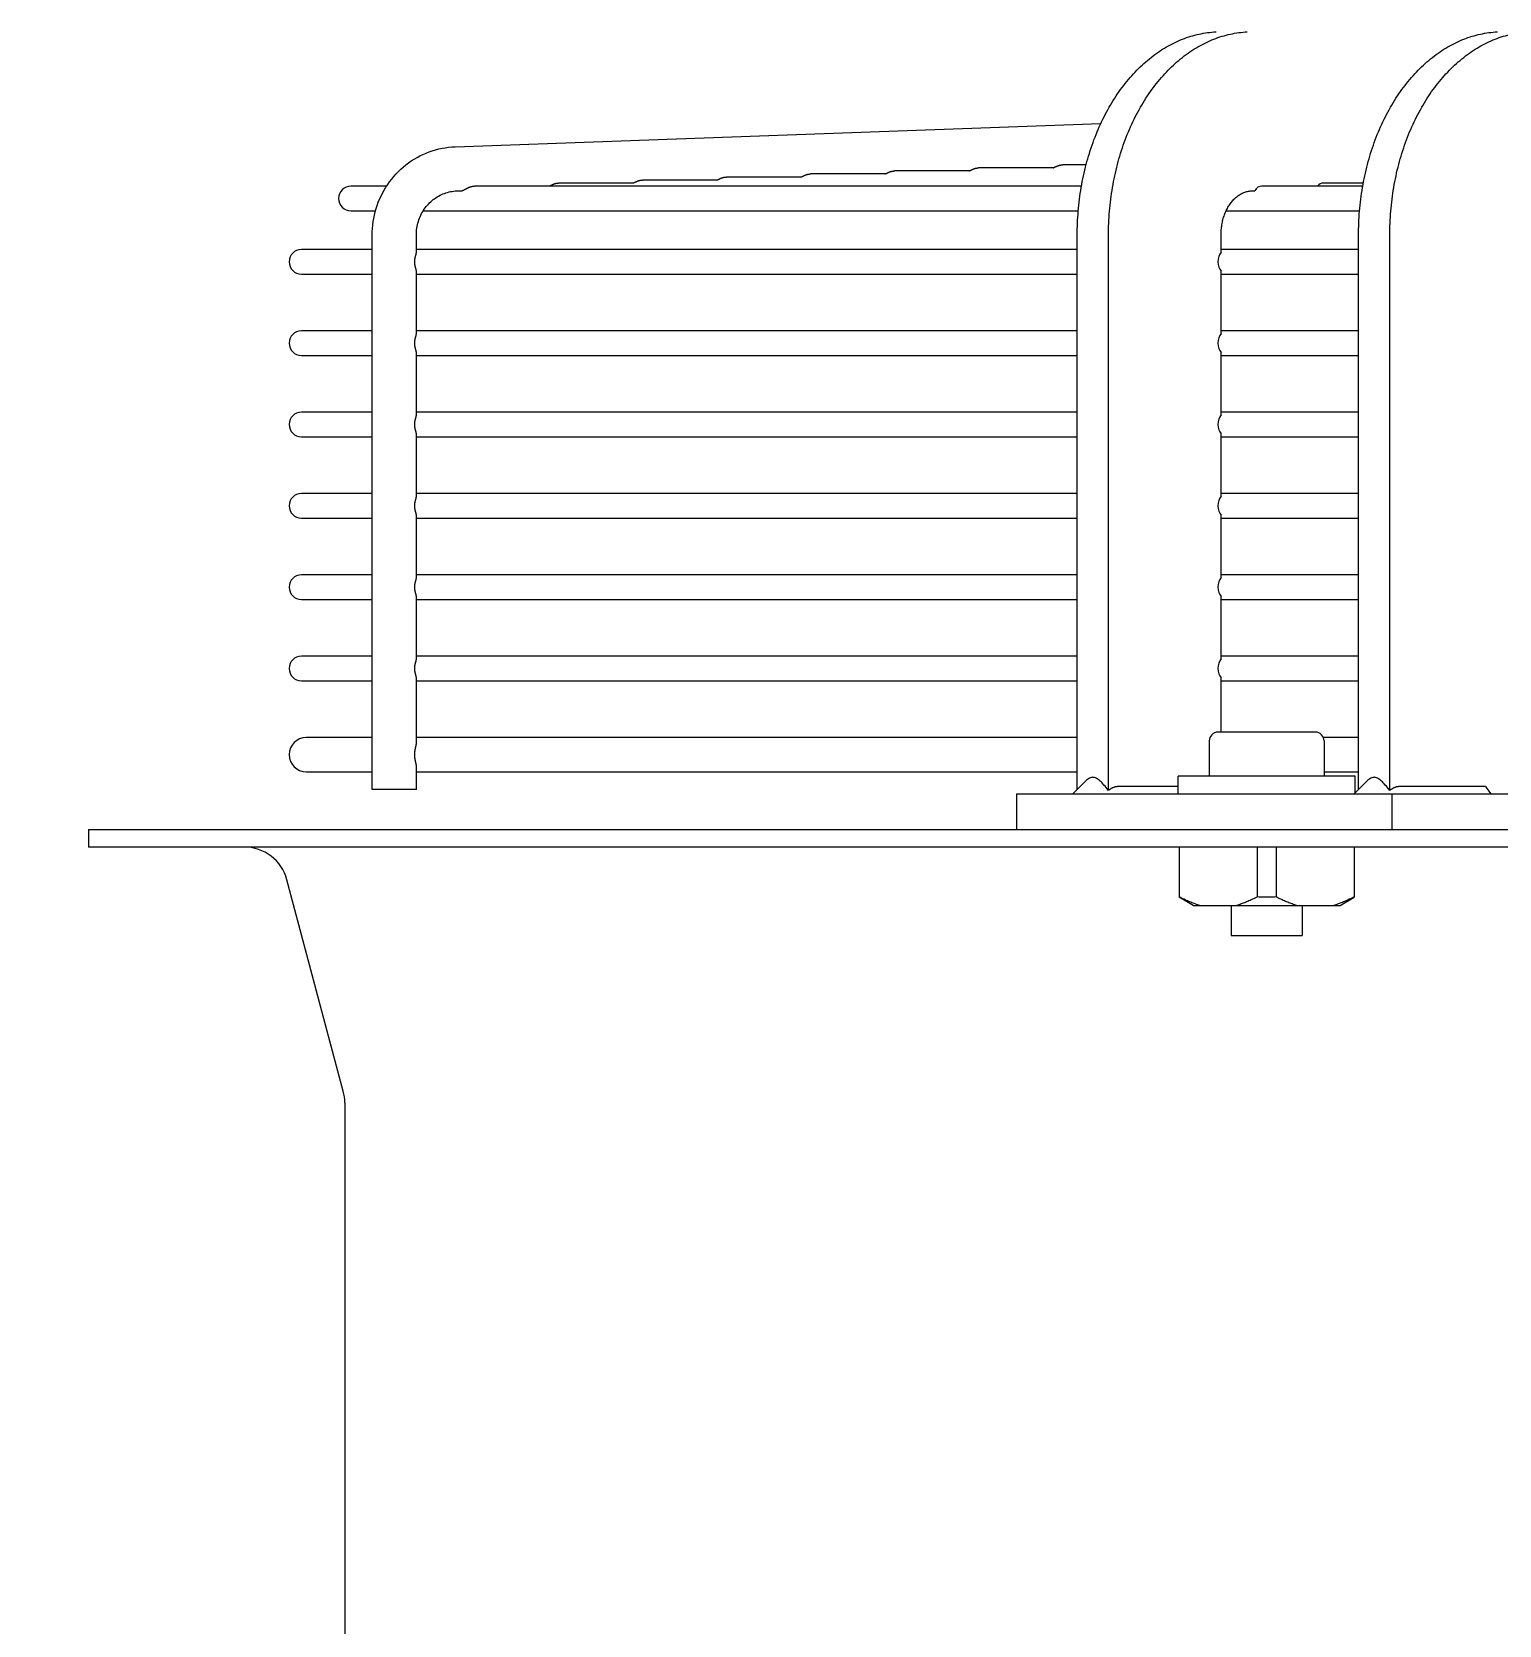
# Model space of a CAD drawing. Header units: millimetres. Extents: x 17891 to 32328, y 18593 to 29476.
# Drawn here: x 18358.77 to 18365.31, y 18980.6 to 18987.69 of the extents above; entities that cross this region are included whole.
import ezdxf

# ---------------------------------------------------------------- set-up
doc = ezdxf.new("R2010")
doc.units = ezdxf.units.MM
doc.header["$LTSCALE"] = 5
doc.layers.add('UNIT', color=6, linetype='Continuous')
doc.styles.add('SUBMITTAL', font='romans.shx', dxfattribs={"width": 0.75})
doc.dimstyles.new('SUBMITTAL', dxfattribs={"dimtxt": 0.09375, "dimasz": 0.09375, "dimexe": 0.03125, "dimexo": 0.0625, "dimgap": 0.0625, "dimtad": 0, "dimdec": 4, "dimzin": 4, "dimdsep": 46, "dimlunit": 4, "dimtxsty": 'SUBMITTAL', "dimcen": 0.09375, "dimclre": 6, "dimadec": 0, "dimazin": 0, "dimtfac": 1, "dimtdec": 0, "dimtofl": 0, "dimtmove": 0, "dimatfit": 3, "dimfxl": 0, "dimfrac": 2, "dimtolj": 1, "dimtzin": 4, "dimarcsym": 0})

msp = doc.modelspace()

# ---------------------------------------------------------------- linework, layer by layer
at = {"layer": 'UNIT'}
for p, q in [((18360.6593, 18987.1791), (18363.5346, 18987.283)), ((18362.9494, 18987.0712), (18362.616, 18987.0712)), ((18363.3236, 18987.0847), (18362.9902, 18987.0847)), ((18363.4686, 18987.0982), (18363.3644, 18987.0982)), ((18360.3534, 18987.0037), (18360.1949, 18987.0037)), ((18363.4481, 18987.0037), (18360.745, 18987.0037)), ((18361.4527, 18987.0172), (18361.1192, 18987.0172)), ((18361.8269, 18987.0307), (18361.4934, 18987.0307)), ((18362.2011, 18987.0442), (18361.8676, 18987.0442)), ((18362.5752, 18987.0577), (18362.2418, 18987.0577)), ((18364.7009, 18987.0037), (18364.2507, 18987.0037)), ((18364.7033, 18987.0172), (18364.525, 18987.0172)), ((18360.6664, 18986.9824), (18360.6887, 18986.9832)), ((18364.2041, 18986.9824), (18364.2204, 18986.9832)), ((18360.1949, 18986.8935), (18360.3039, 18986.8935)), ((18360.5166, 18986.8935), (18363.4338, 18986.8935)), ((18364.0923, 18986.8935), (18364.6866, 18986.8935)), ((18360.2892, 18984.3163), (18360.2892, 18986.7856)), ((18360.4861, 18986.7058), (18360.4861, 18986.7856)), ((18363.4293, 18984.3163), (18363.4293, 18986.7856)), ((18363.5685, 18984.3128), (18363.5685, 18986.7856)), ((18364.0696, 18986.7089), (18364.0696, 18986.7856)), ((18364.682, 18984.3163), (18364.682, 18986.7856)), ((18364.8212, 18984.3128), (18364.8212, 18986.7856)), ((18360.2892, 18986.7218), (18359.9744, 18986.7218)), ((18363.4293, 18986.7218), (18360.4861, 18986.7218)), ((18364.682, 18986.7218), (18364.0696, 18986.7218)), ((18359.9744, 18986.6115), (18360.2892, 18986.6115)), ((18360.4861, 18986.3436), (18360.4861, 18986.6275)), ((18360.4861, 18986.6115), (18363.4293, 18986.6115)), ((18364.0696, 18986.3467), (18364.0696, 18986.6244)), ((18364.0696, 18986.6115), (18364.682, 18986.6115)), ((18360.2892, 18986.3596), (18359.9744, 18986.3596)), ((18363.4293, 18986.3596), (18360.4861, 18986.3596)), ((18364.682, 18986.3596), (18364.0696, 18986.3596)), ((18359.9744, 18986.2493), (18360.2892, 18986.2493)), ((18360.4861, 18985.9814), (18360.4861, 18986.2653)), ((18360.4861, 18986.2493), (18363.4293, 18986.2493)), ((18364.0696, 18985.9845), (18364.0696, 18986.2622)), ((18364.0696, 18986.2493), (18364.682, 18986.2493)), ((18360.2892, 18985.9974), (18359.9744, 18985.9974)), ((18363.4293, 18985.9974), (18360.4861, 18985.9974)), ((18364.682, 18985.9974), (18364.0696, 18985.9974)), ((18359.9744, 18985.8871), (18360.2892, 18985.8871)), ((18360.4861, 18985.6192), (18360.4861, 18985.9031)), ((18360.4861, 18985.8871), (18363.4293, 18985.8871)), ((18364.0696, 18985.6223), (18364.0696, 18985.9)), ((18364.0696, 18985.8871), (18364.682, 18985.8871)), ((18360.2892, 18985.6352), (18359.9744, 18985.6352)), ((18363.4293, 18985.6352), (18360.4861, 18985.6352)), ((18364.682, 18985.6352), (18364.0696, 18985.6352)), ((18359.9744, 18985.5249), (18360.2892, 18985.5249)), ((18360.4861, 18985.257), (18360.4861, 18985.5409)), ((18360.4861, 18985.5249), (18363.4293, 18985.5249)), ((18364.0696, 18985.2601), (18364.0696, 18985.5378)), ((18364.0696, 18985.5249), (18364.682, 18985.5249)), ((18360.2892, 18985.2729), (18359.9744, 18985.2729)), ((18363.4293, 18985.2729), (18360.4861, 18985.2729)), ((18364.682, 18985.2729), (18364.0696, 18985.2729)), ((18359.9744, 18985.1627), (18360.2892, 18985.1627)), ((18360.4861, 18984.8948), (18360.4861, 18985.1787)), ((18360.4861, 18985.1627), (18363.4293, 18985.1627)), ((18364.0696, 18984.8978), (18364.0696, 18985.1756)), ((18364.0696, 18985.1627), (18364.682, 18985.1627)), ((18360.2892, 18984.9107), (18359.9744, 18984.9107)), ((18363.4293, 18984.9107), (18360.4861, 18984.9107)), ((18364.682, 18984.9107), (18364.0696, 18984.9107)), ((18359.9744, 18984.8005), (18360.2892, 18984.8005)), ((18360.4861, 18984.5191), (18360.4861, 18984.8165)), ((18360.4861, 18984.8005), (18363.4293, 18984.8005)), ((18364.0696, 18984.5722), (18364.0696, 18984.8134)), ((18364.0696, 18984.8005), (18364.682, 18984.8005)), ((18360.2892, 18984.5485), (18359.9961, 18984.5485)), ((18363.4293, 18984.5485), (18360.4861, 18984.5485)), ((18364.0171, 18984.5328), (18364.0171, 18984.3753)), ((18364.4895, 18984.5722), (18364.0564, 18984.5722)), ((18364.682, 18984.5485), (18364.5256, 18984.5485)), ((18364.5289, 18984.5328), (18364.5289, 18984.3753)), ((18359.9961, 18984.395), (18360.2892, 18984.395)), ((18360.4861, 18984.3163), (18360.4861, 18984.4245)), ((18360.4861, 18984.395), (18363.4293, 18984.395)), ((18364.6667, 18984.3753), (18363.8793, 18984.3753)), ((18363.8793, 18984.2966), (18363.8793, 18984.3753)), ((18364.5289, 18984.395), (18364.682, 18984.395)), ((18364.6667, 18984.301), (18364.6667, 18984.3753)), ((18360.4861, 18984.3163), (18360.2892, 18984.3163)), ((18363.8793, 18984.3294), (18363.6102, 18984.3294)), ((18365.2473, 18984.3294), (18364.863, 18984.3294)), ((18363.1594, 18984.2966), (18365.3865, 18984.2966)), ((18363.1594, 18984.2966), (18363.1594, 18984.1391)), ((18364.8297, 18984.2966), (18364.8297, 18984.1391)), ((18359.0256, 18984.1391), (18392.7658, 18984.1391)), ((18359.0256, 18984.1391), (18359.0256, 18984.0604)), ((18392.7658, 18984.0604), (18359.0256, 18984.0604)), ((18363.8832, 18984.0604), (18363.8832, 18983.8382)), ((18364.2312, 18984.0604), (18364.2312, 18983.8382)), ((18364.3147, 18984.0604), (18364.3147, 18983.8382)), ((18364.6627, 18984.0604), (18364.6627, 18983.8382)), ((18360.1607, 18982.9726), (18359.9096, 18983.9142)), ((18363.9462, 18983.8005), (18363.8832, 18983.8369)), ((18364.5997, 18983.8005), (18364.6627, 18983.8369)), ((18363.9462, 18983.8005), (18364.5997, 18983.8005)), ((18364.1155, 18983.8005), (18364.1155, 18983.6666)), ((18364.4304, 18983.8005), (18364.4304, 18983.6666)), ((18364.1155, 18983.6666), (18364.4304, 18983.6666)), ((18360.1673, 18982.9219), (18360.1673, 18980.1809))]:
    msp.add_line(p, q, dxfattribs=at)
for centre, radius, start, end in [((18360.1949, 18986.9486), 0.0551, 90, 270), ((18359.9744, 18986.6666), 0.0551, 90, 270), ((18359.9744, 18986.3044), 0.0551, 90, 270), ((18359.9744, 18985.9422), 0.0551, 90, 270), ((18359.9744, 18985.58), 0.0551, 90, 270), ((18359.9744, 18985.2178), 0.0551, 90, 270), ((18359.9744, 18984.8556), 0.0551, 90, 270), ((18359.9961, 18984.4718), 0.0768, 90, 270), ((18364.0564, 18984.5328), 0.0394, 90, 180), ((18364.4895, 18984.5328), 0.0394, 0, 90), ((18359.7194, 18983.8635), 0.1969, 14.93142, 90), ((18359.9705, 18982.9219), 0.1969, 0, 14.93142)]:
    msp.add_arc(centre, radius, start, end, dxfattribs=at)
for centre, major_axis, ratio, start_param, end_param in [((18364.2507, 18986.9486), (0, -0.0551), 0.707997, 3.141586, 4.032621), ((18364.525, 18986.9621), (0, -0.0551), 0.708043, 3.141585, 3.856494), ((18364.0947, 18986.6666), (0, -0.0551), 0.707968, 3.83981, 4.712382), ((18364.0947, 18986.6666), (0, -0.0551), 0.707968, 4.712396, 5.584968), ((18364.0947, 18986.3044), (0, -0.0551), 0.707968, 3.83981, 4.712382), ((18364.0947, 18986.3044), (0, -0.0551), 0.707968, 4.712396, 5.584968), ((18364.0947, 18985.9422), (0, -0.0551), 0.707968, 3.83981, 4.712382), ((18364.0947, 18985.9422), (0, -0.0551), 0.707968, 4.712396, 5.584968), ((18364.0947, 18985.58), (0, -0.0551), 0.707968, 3.83981, 4.712382), ((18364.0947, 18985.58), (0, -0.0551), 0.707968, 4.712396, 5.584968), ((18364.0947, 18985.2178), (0, -0.0551), 0.707968, 3.83981, 4.712382), ((18364.0947, 18985.2178), (0, -0.0551), 0.707968, 4.712396, 5.584968), ((18364.0947, 18984.8556), (0, -0.0551), 0.707968, 3.83981, 4.712382), ((18364.0947, 18984.8556), (0, -0.0551), 0.707968, 4.712396, 5.584968), ((18366.2434, 18985.7052), (0, -1.969), 0.707107, 5.486005, 5.50957)]:
    msp.add_ellipse(centre, major_axis=major_axis, ratio=ratio, start_param=start_param, end_param=end_param, dxfattribs=at)
for points, knots in [([(18363.4293, 18986.7856), (18363.4293, 18986.8212), (18363.4308, 18986.8571), (18363.4338, 18986.8925), (18363.4367, 18986.9279), (18363.4411, 18986.9629), (18363.4471, 18986.9976), (18363.453, 18987.0322), (18363.4604, 18987.0666), (18363.4691, 18987.1001), (18363.4779, 18987.1335), (18363.488, 18987.166), (18363.4995, 18987.1978), (18363.511, 18987.2295), (18363.5239, 18987.2605), (18363.5379, 18987.2901), (18363.5519, 18987.3198), (18363.5671, 18987.348), (18363.5836, 18987.3751), (18363.6, 18987.4022), (18363.6177, 18987.428), (18363.6362, 18987.4522), (18363.6548, 18987.4763), (18363.6742, 18987.4988), (18363.6947, 18987.5196), (18363.7151, 18987.5405), (18363.7366, 18987.5598), (18363.7586, 18987.5771), (18363.7806, 18987.5944), (18363.8033, 18987.6098), (18363.8266, 18987.6234), (18363.85, 18987.6369), (18363.874, 18987.6485), (18363.8983, 18987.6581), (18363.9226, 18987.6676), (18363.9471, 18987.6751), (18363.972, 18987.6805), (18363.997, 18987.686), (18364.0223, 18987.6894), (18364.0474, 18987.6906)], [0, 0, 0, 0, 0.076921, 0.076921, 0.076921, 0.153842, 0.153842, 0.153842, 0.230763, 0.230763, 0.230763, 0.307684, 0.307684, 0.307684, 0.384605, 0.384605, 0.384605, 0.461526, 0.461526, 0.461526, 0.538447, 0.538447, 0.538447, 0.615368, 0.615368, 0.615368, 0.692289, 0.692289, 0.692289, 0.76921, 0.76921, 0.76921, 0.846132, 0.846132, 0.846132, 0.923053, 0.923053, 0.923053, 1, 1, 1, 1]), ([(18363.5685, 18986.7856), (18363.5685, 18986.8212), (18363.57, 18986.8571), (18363.5729, 18986.8925), (18363.5759, 18986.9279), (18363.5803, 18986.9629), (18363.5863, 18986.9976), (18363.5922, 18987.0322), (18363.5996, 18987.0666), (18363.6083, 18987.1001), (18363.6171, 18987.1335), (18363.6272, 18987.166), (18363.6387, 18987.1978), (18363.6502, 18987.2295), (18363.663, 18987.2605), (18363.6771, 18987.2901), (18363.6911, 18987.3198), (18363.7063, 18987.348), (18363.7228, 18987.3751), (18363.7392, 18987.4022), (18363.7568, 18987.428), (18363.7754, 18987.4522), (18363.794, 18987.4763), (18363.8134, 18987.4988), (18363.8339, 18987.5196), (18363.8543, 18987.5405), (18363.8758, 18987.5598), (18363.8978, 18987.5771), (18363.9198, 18987.5944), (18363.9425, 18987.6098), (18363.9658, 18987.6234), (18363.9892, 18987.6369), (18364.0132, 18987.6485), (18364.0375, 18987.6581), (18364.0618, 18987.6676), (18364.0863, 18987.6751), (18364.1112, 18987.6805), (18364.1362, 18987.686), (18364.1615, 18987.6894), (18364.1866, 18987.6906)], [0, 0, 0, 0, 0.076921, 0.076921, 0.076921, 0.153842, 0.153842, 0.153842, 0.230763, 0.230763, 0.230763, 0.307684, 0.307684, 0.307684, 0.384605, 0.384605, 0.384605, 0.461526, 0.461526, 0.461526, 0.538447, 0.538447, 0.538447, 0.615368, 0.615368, 0.615368, 0.692289, 0.692289, 0.692289, 0.76921, 0.76921, 0.76921, 0.846132, 0.846132, 0.846132, 0.923053, 0.923053, 0.923053, 1, 1, 1, 1]), ([(18364.682, 18986.7856), (18364.682, 18986.8212), (18364.6835, 18986.8571), (18364.6865, 18986.8925), (18364.6895, 18986.9279), (18364.6939, 18986.9629), (18364.6998, 18986.9976), (18364.7057, 18987.0322), (18364.7131, 18987.0666), (18364.7219, 18987.1001), (18364.7306, 18987.1335), (18364.7407, 18987.166), (18364.7522, 18987.1978), (18364.7637, 18987.2295), (18364.7766, 18987.2605), (18364.7906, 18987.2901), (18364.8047, 18987.3198), (18364.8199, 18987.348), (18364.8363, 18987.3751), (18364.8527, 18987.4022), (18364.8704, 18987.428), (18364.889, 18987.4522), (18364.9075, 18987.4763), (18364.927, 18987.4988), (18364.9474, 18987.5196), (18364.9679, 18987.5405), (18364.9893, 18987.5598), (18365.0114, 18987.5771), (18365.0334, 18987.5944), (18365.056, 18987.6098), (18365.0794, 18987.6234), (18365.1027, 18987.6369), (18365.1267, 18987.6485), (18365.151, 18987.6581), (18365.1753, 18987.6676), (18365.1999, 18987.6751), (18365.2248, 18987.6805), (18365.2497, 18987.686), (18365.2751, 18987.6894), (18365.3002, 18987.6906)], [0, 0, 0, 0, 0.076921, 0.076921, 0.076921, 0.153842, 0.153842, 0.153842, 0.230763, 0.230763, 0.230763, 0.307684, 0.307684, 0.307684, 0.384605, 0.384605, 0.384605, 0.461526, 0.461526, 0.461526, 0.538447, 0.538447, 0.538447, 0.615368, 0.615368, 0.615368, 0.692289, 0.692289, 0.692289, 0.76921, 0.76921, 0.76921, 0.846132, 0.846132, 0.846132, 0.923053, 0.923053, 0.923053, 1, 1, 1, 1]), ([(18364.8212, 18986.7856), (18364.8212, 18986.8212), (18364.8227, 18986.8571), (18364.8257, 18986.8925), (18364.8287, 18986.9279), (18364.8331, 18986.9629), (18364.839, 18986.9976), (18364.8449, 18987.0322), (18364.8523, 18987.0666), (18364.8611, 18987.1001), (18364.8698, 18987.1335), (18364.8799, 18987.166), (18364.8914, 18987.1978), (18364.9029, 18987.2295), (18364.9158, 18987.2605), (18364.9298, 18987.2901), (18364.9439, 18987.3198), (18364.9591, 18987.348), (18364.9755, 18987.3751), (18364.9919, 18987.4022), (18365.0096, 18987.428), (18365.0282, 18987.4522), (18365.0467, 18987.4763), (18365.0662, 18987.4988), (18365.0866, 18987.5196), (18365.1071, 18987.5405), (18365.1285, 18987.5598), (18365.1505, 18987.5771), (18365.1726, 18987.5944), (18365.1952, 18987.6098), (18365.2186, 18987.6234), (18365.2419, 18987.6369), (18365.2659, 18987.6485), (18365.2902, 18987.6581), (18365.3145, 18987.6676), (18365.339, 18987.6751), (18365.364, 18987.6805), (18365.3889, 18987.686), (18365.4142, 18987.6894), (18365.4394, 18987.6906)], [0, 0, 0, 0, 0.076921, 0.076921, 0.076921, 0.153842, 0.153842, 0.153842, 0.230763, 0.230763, 0.230763, 0.307684, 0.307684, 0.307684, 0.384605, 0.384605, 0.384605, 0.461526, 0.461526, 0.461526, 0.538447, 0.538447, 0.538447, 0.615368, 0.615368, 0.615368, 0.692289, 0.692289, 0.692289, 0.76921, 0.76921, 0.76921, 0.846132, 0.846132, 0.846132, 0.923053, 0.923053, 0.923053, 1, 1, 1, 1]), ([(18360.2892, 18986.7856), (18360.2892, 18986.8256), (18360.2952, 18986.8656), (18360.3186, 18986.9419), (18360.336, 18986.9783), (18360.3809, 18987.0442), (18360.4083, 18987.0737), (18360.4708, 18987.1228), (18360.5059, 18987.1424), (18360.5803, 18987.1699), (18360.6197, 18987.1777), (18360.6593, 18987.1791)], [1.570796, 1.570796, 1.570796, 1.570796, 1.877974, 1.877974, 2.185152, 2.185152, 2.49233, 2.49233, 2.799508, 2.799508, 3.106686, 3.106686, 3.106686, 3.106686]), ([(18362.5752, 18987.0577), (18362.5759, 18987.0581), (18362.5766, 18987.0585), (18362.5773, 18987.0588), (18362.5782, 18987.0594), (18362.5791, 18987.0599), (18362.58, 18987.0604), (18362.581, 18987.0609), (18362.5819, 18987.0614), (18362.5829, 18987.0619), (18362.5839, 18987.0624), (18362.5848, 18987.0629), (18362.5858, 18987.0633), (18362.5868, 18987.0638), (18362.5877, 18987.0643), (18362.5887, 18987.0647), (18362.5897, 18987.0652), (18362.5907, 18987.0656), (18362.5917, 18987.066), (18362.5927, 18987.0664), (18362.5937, 18987.0668), (18362.5947, 18987.0671), (18362.5957, 18987.0675), (18362.5967, 18987.0678), (18362.5977, 18987.0682), (18362.5987, 18987.0685), (18362.5997, 18987.0688), (18362.6007, 18987.069), (18362.6017, 18987.0693), (18362.6028, 18987.0696), (18362.6038, 18987.0698), (18362.6048, 18987.07), (18362.6058, 18987.0702), (18362.6068, 18987.0704), (18362.6078, 18987.0706), (18362.6088, 18987.0707), (18362.6098, 18987.0708), (18362.6107, 18987.0709), (18362.6117, 18987.071), (18362.6127, 18987.0711), (18362.6137, 18987.0711), (18362.6147, 18987.0712), (18362.6156, 18987.0712), (18362.6157, 18987.0712), (18362.6159, 18987.0712), (18362.616, 18987.0712)], [0.1768915, 0.1768915, 0.1768915, 0.1768915, 0.195122, 0.195122, 0.195122, 0.2195122, 0.2195122, 0.2195122, 0.2439024, 0.2439024, 0.2439024, 0.2682927, 0.2682927, 0.2682927, 0.2926829, 0.2926829, 0.2926829, 0.3170732, 0.3170732, 0.3170732, 0.3414634, 0.3414634, 0.3414634, 0.3658537, 0.3658537, 0.3658537, 0.3902439, 0.3902439, 0.3902439, 0.4146341, 0.4146341, 0.4146341, 0.4390244, 0.4390244, 0.4390244, 0.4634146, 0.4634146, 0.4634146, 0.4878049, 0.4878049, 0.4878049, 0.5121951, 0.5121951, 0.5121951, 0.515568, 0.515568, 0.515568, 0.515568]), ([(18362.9494, 18987.0712), (18362.9501, 18987.0716), (18362.9508, 18987.072), (18362.9515, 18987.0724), (18362.9524, 18987.0729), (18362.9533, 18987.0734), (18362.9543, 18987.0739), (18362.9552, 18987.0744), (18362.9562, 18987.0749), (18362.9571, 18987.0754), (18362.9581, 18987.0759), (18362.959, 18987.0764), (18362.96, 18987.0768), (18362.961, 18987.0773), (18362.962, 18987.0778), (18362.9629, 18987.0782), (18362.9639, 18987.0787), (18362.9649, 18987.0791), (18362.9659, 18987.0795), (18362.9669, 18987.0799), (18362.9679, 18987.0803), (18362.9689, 18987.0806), (18362.9699, 18987.081), (18362.9709, 18987.0813), (18362.9719, 18987.0817), (18362.9729, 18987.082), (18362.9739, 18987.0823), (18362.9749, 18987.0825), (18362.9759, 18987.0828), (18362.977, 18987.0831), (18362.978, 18987.0833), (18362.979, 18987.0835), (18362.98, 18987.0837), (18362.981, 18987.0839), (18362.982, 18987.084), (18362.983, 18987.0842), (18362.984, 18987.0843), (18362.9849, 18987.0844), (18362.9859, 18987.0845), (18362.9869, 18987.0846), (18362.9879, 18987.0846), (18362.9888, 18987.0847), (18362.9898, 18987.0847), (18362.9899, 18987.0847), (18362.9901, 18987.0847), (18362.9902, 18987.0847)], [0.1765439, 0.1765439, 0.1765439, 0.1765439, 0.195122, 0.195122, 0.195122, 0.2195122, 0.2195122, 0.2195122, 0.2439024, 0.2439024, 0.2439024, 0.2682927, 0.2682927, 0.2682927, 0.2926829, 0.2926829, 0.2926829, 0.3170732, 0.3170732, 0.3170732, 0.3414634, 0.3414634, 0.3414634, 0.3658537, 0.3658537, 0.3658537, 0.3902439, 0.3902439, 0.3902439, 0.4146341, 0.4146341, 0.4146341, 0.4390244, 0.4390244, 0.4390244, 0.4634146, 0.4634146, 0.4634146, 0.4878049, 0.4878049, 0.4878049, 0.5121951, 0.5121951, 0.5121951, 0.5155818, 0.5155818, 0.5155818, 0.5155818]), ([(18363.3236, 18987.0847), (18363.3243, 18987.0851), (18363.325, 18987.0855), (18363.3257, 18987.0859), (18363.3266, 18987.0864), (18363.3275, 18987.0869), (18363.3285, 18987.0874), (18363.3294, 18987.0879), (18363.3304, 18987.0884), (18363.3313, 18987.0889), (18363.3323, 18987.0894), (18363.3332, 18987.0899), (18363.3342, 18987.0904), (18363.3352, 18987.0908), (18363.3362, 18987.0913), (18363.3372, 18987.0917), (18363.3381, 18987.0922), (18363.3391, 18987.0926), (18363.3401, 18987.093), (18363.3411, 18987.0934), (18363.3421, 18987.0938), (18363.3431, 18987.0941), (18363.3441, 18987.0945), (18363.3451, 18987.0948), (18363.3461, 18987.0952), (18363.3471, 18987.0955), (18363.3481, 18987.0958), (18363.3491, 18987.096), (18363.3501, 18987.0963), (18363.3512, 18987.0966), (18363.3522, 18987.0968), (18363.3532, 18987.097), (18363.3542, 18987.0972), (18363.3552, 18987.0974), (18363.3562, 18987.0975), (18363.3572, 18987.0977), (18363.3581, 18987.0978), (18363.3591, 18987.0979), (18363.3601, 18987.098), (18363.3611, 18987.0981), (18363.3621, 18987.0981), (18363.363, 18987.0982), (18363.364, 18987.0982), (18363.3641, 18987.0982), (18363.3643, 18987.0982), (18363.3644, 18987.0982)], [0.1761954, 0.1761954, 0.1761954, 0.1761954, 0.195122, 0.195122, 0.195122, 0.2195122, 0.2195122, 0.2195122, 0.2439024, 0.2439024, 0.2439024, 0.2682927, 0.2682927, 0.2682927, 0.2926829, 0.2926829, 0.2926829, 0.3170732, 0.3170732, 0.3170732, 0.3414634, 0.3414634, 0.3414634, 0.3658537, 0.3658537, 0.3658537, 0.3902439, 0.3902439, 0.3902439, 0.4146341, 0.4146341, 0.4146341, 0.4390244, 0.4390244, 0.4390244, 0.4634146, 0.4634146, 0.4634146, 0.4878049, 0.4878049, 0.4878049, 0.5121951, 0.5121951, 0.5121951, 0.5155955, 0.5155955, 0.5155955, 0.5155955]), ([(18360.6887, 18986.9832), (18360.6888, 18986.9832), (18360.689, 18986.9832), (18360.6892, 18986.9832), (18360.6894, 18986.9832), (18360.6897, 18986.9833), (18360.69, 18986.9833), (18360.6905, 18986.9834), (18360.6912, 18986.9836), (18360.6918, 18986.9838), (18360.6924, 18986.984), (18360.6931, 18986.9843), (18360.6938, 18986.9846), (18360.6945, 18986.9849), (18360.6952, 18986.9852), (18360.696, 18986.9856), (18360.6968, 18986.986), (18360.6975, 18986.9864), (18360.6984, 18986.9868), (18360.6992, 18986.9873), (18360.7, 18986.9877), (18360.7009, 18986.9882), (18360.7017, 18986.9887), (18360.7026, 18986.9892), (18360.7035, 18986.9897), (18360.7044, 18986.9902), (18360.7053, 18986.9907), (18360.7062, 18986.9913), (18360.7071, 18986.9918), (18360.708, 18986.9923), (18360.709, 18986.9928), (18360.7099, 18986.9933), (18360.7109, 18986.9938), (18360.7118, 18986.9943), (18360.7128, 18986.9948), (18360.7138, 18986.9953), (18360.7147, 18986.9958), (18360.7157, 18986.9963), (18360.7167, 18986.9967), (18360.7177, 18986.9972), (18360.7187, 18986.9976), (18360.7197, 18986.9981), (18360.7207, 18986.9985), (18360.7217, 18986.9989), (18360.7227, 18986.9993), (18360.7237, 18986.9996), (18360.7247, 18987), (18360.7257, 18987.0003), (18360.7267, 18987.0007), (18360.7277, 18987.001), (18360.7287, 18987.0013), (18360.7297, 18987.0016), (18360.7307, 18987.0018), (18360.7317, 18987.0021), (18360.7328, 18987.0023), (18360.7338, 18987.0025), (18360.7348, 18987.0027), (18360.7358, 18987.0029), (18360.7368, 18987.0031), (18360.7378, 18987.0032), (18360.7388, 18987.0033), (18360.7398, 18987.0034), (18360.7408, 18987.0035), (18360.7417, 18987.0036), (18360.7427, 18987.0037), (18360.7437, 18987.0037), (18360.7447, 18987.0037), (18360.7448, 18987.0037), (18360.7449, 18987.0037), (18360.745, 18987.0037)], [0.0040129, 0.0040129, 0.0040129, 0.0040129, 0.0121951, 0.0121951, 0.0121951, 0.0243902, 0.0243902, 0.0243902, 0.0487805, 0.0487805, 0.0487805, 0.0731707, 0.0731707, 0.0731707, 0.097561, 0.097561, 0.097561, 0.1219512, 0.1219512, 0.1219512, 0.1463415, 0.1463415, 0.1463415, 0.1707317, 0.1707317, 0.1707317, 0.195122, 0.195122, 0.195122, 0.2195122, 0.2195122, 0.2195122, 0.2439024, 0.2439024, 0.2439024, 0.2682927, 0.2682927, 0.2682927, 0.2926829, 0.2926829, 0.2926829, 0.3170732, 0.3170732, 0.3170732, 0.3414634, 0.3414634, 0.3414634, 0.3658537, 0.3658537, 0.3658537, 0.3902439, 0.3902439, 0.3902439, 0.4146341, 0.4146341, 0.4146341, 0.4390244, 0.4390244, 0.4390244, 0.4634146, 0.4634146, 0.4634146, 0.4878049, 0.4878049, 0.4878049, 0.5121951, 0.5121951, 0.5121951, 0.5154991, 0.5154991, 0.5154991, 0.5154991]), ([(18361.0785, 18987.0037), (18361.0791, 18987.0041), (18361.0798, 18987.0044), (18361.0804, 18987.0048), (18361.0813, 18987.0053), (18361.0822, 18987.0058), (18361.0832, 18987.0063), (18361.0841, 18987.0068), (18361.0851, 18987.0073), (18361.086, 18987.0078), (18361.087, 18987.0083), (18361.088, 18987.0088), (18361.0889, 18987.0093), (18361.0899, 18987.0098), (18361.0909, 18987.0102), (18361.0919, 18987.0107), (18361.0929, 18987.0111), (18361.0939, 18987.0116), (18361.0949, 18987.012), (18361.0959, 18987.0124), (18361.0969, 18987.0128), (18361.0979, 18987.0131), (18361.0989, 18987.0135), (18361.0999, 18987.0138), (18361.1009, 18987.0142), (18361.1019, 18987.0145), (18361.1029, 18987.0148), (18361.1039, 18987.0151), (18361.1049, 18987.0153), (18361.1059, 18987.0156), (18361.107, 18987.0158), (18361.108, 18987.016), (18361.109, 18987.0162), (18361.11, 18987.0164), (18361.111, 18987.0166), (18361.112, 18987.0167), (18361.113, 18987.0168), (18361.114, 18987.0169), (18361.115, 18987.017), (18361.1159, 18987.0171), (18361.1169, 18987.0172), (18361.1179, 18987.0172), (18361.1188, 18987.0172), (18361.119, 18987.0172), (18361.1191, 18987.0172), (18361.1192, 18987.0172)], [0.1782737, 0.1782737, 0.1782737, 0.1782737, 0.195122, 0.195122, 0.195122, 0.2195122, 0.2195122, 0.2195122, 0.2439024, 0.2439024, 0.2439024, 0.2682927, 0.2682927, 0.2682927, 0.2926829, 0.2926829, 0.2926829, 0.3170732, 0.3170732, 0.3170732, 0.3414634, 0.3414634, 0.3414634, 0.3658537, 0.3658537, 0.3658537, 0.3902439, 0.3902439, 0.3902439, 0.4146341, 0.4146341, 0.4146341, 0.4390244, 0.4390244, 0.4390244, 0.4634146, 0.4634146, 0.4634146, 0.4878049, 0.4878049, 0.4878049, 0.5121951, 0.5121951, 0.5121951, 0.5155129, 0.5155129, 0.5155129, 0.5155129]), ([(18361.4527, 18987.0172), (18361.4533, 18987.0176), (18361.454, 18987.0179), (18361.4546, 18987.0183), (18361.4555, 18987.0188), (18361.4565, 18987.0193), (18361.4574, 18987.0198), (18361.4583, 18987.0204), (18361.4593, 18987.0209), (18361.4602, 18987.0214), (18361.4612, 18987.0219), (18361.4622, 18987.0223), (18361.4632, 18987.0228), (18361.4641, 18987.0233), (18361.4651, 18987.0237), (18361.4661, 18987.0242), (18361.4671, 18987.0246), (18361.4681, 18987.0251), (18361.4691, 18987.0255), (18361.4701, 18987.0259), (18361.4711, 18987.0263), (18361.4721, 18987.0266), (18361.4731, 18987.027), (18361.4741, 18987.0273), (18361.4751, 18987.0277), (18361.4761, 18987.028), (18361.4771, 18987.0283), (18361.4781, 18987.0286), (18361.4791, 18987.0288), (18361.4801, 18987.0291), (18361.4812, 18987.0293), (18361.4822, 18987.0295), (18361.4832, 18987.0297), (18361.4842, 18987.0299), (18361.4852, 18987.0301), (18361.4862, 18987.0302), (18361.4872, 18987.0303), (18361.4882, 18987.0304), (18361.4891, 18987.0305), (18361.4901, 18987.0306), (18361.4911, 18987.0307), (18361.4921, 18987.0307), (18361.493, 18987.0307), (18361.4932, 18987.0307), (18361.4933, 18987.0307), (18361.4934, 18987.0307)], [0.1779295, 0.1779295, 0.1779295, 0.1779295, 0.195122, 0.195122, 0.195122, 0.2195122, 0.2195122, 0.2195122, 0.2439024, 0.2439024, 0.2439024, 0.2682927, 0.2682927, 0.2682927, 0.2926829, 0.2926829, 0.2926829, 0.3170732, 0.3170732, 0.3170732, 0.3414634, 0.3414634, 0.3414634, 0.3658537, 0.3658537, 0.3658537, 0.3902439, 0.3902439, 0.3902439, 0.4146341, 0.4146341, 0.4146341, 0.4390244, 0.4390244, 0.4390244, 0.4634146, 0.4634146, 0.4634146, 0.4878049, 0.4878049, 0.4878049, 0.5121951, 0.5121951, 0.5121951, 0.5155267, 0.5155267, 0.5155267, 0.5155267]), ([(18361.8269, 18987.0307), (18361.8275, 18987.0311), (18361.8282, 18987.0314), (18361.8288, 18987.0318), (18361.8297, 18987.0323), (18361.8307, 18987.0328), (18361.8316, 18987.0334), (18361.8326, 18987.0339), (18361.8335, 18987.0344), (18361.8345, 18987.0349), (18361.8354, 18987.0354), (18361.8364, 18987.0359), (18361.8374, 18987.0363), (18361.8383, 18987.0368), (18361.8393, 18987.0373), (18361.8403, 18987.0377), (18361.8413, 18987.0381), (18361.8423, 18987.0386), (18361.8433, 18987.039), (18361.8443, 18987.0394), (18361.8453, 18987.0398), (18361.8463, 18987.0401), (18361.8473, 18987.0405), (18361.8483, 18987.0408), (18361.8493, 18987.0412), (18361.8503, 18987.0415), (18361.8513, 18987.0418), (18361.8523, 18987.0421), (18361.8533, 18987.0423), (18361.8543, 18987.0426), (18361.8554, 18987.0428), (18361.8564, 18987.043), (18361.8574, 18987.0432), (18361.8584, 18987.0434), (18361.8594, 18987.0436), (18361.8604, 18987.0437), (18361.8614, 18987.0438), (18361.8624, 18987.0439), (18361.8633, 18987.044), (18361.8643, 18987.0441), (18361.8653, 18987.0442), (18361.8663, 18987.0442), (18361.8672, 18987.0442), (18361.8674, 18987.0442), (18361.8675, 18987.0442), (18361.8676, 18987.0442)], [0.1775844, 0.1775844, 0.1775844, 0.1775844, 0.195122, 0.195122, 0.195122, 0.2195122, 0.2195122, 0.2195122, 0.2439024, 0.2439024, 0.2439024, 0.2682927, 0.2682927, 0.2682927, 0.2926829, 0.2926829, 0.2926829, 0.3170732, 0.3170732, 0.3170732, 0.3414634, 0.3414634, 0.3414634, 0.3658537, 0.3658537, 0.3658537, 0.3902439, 0.3902439, 0.3902439, 0.4146341, 0.4146341, 0.4146341, 0.4390244, 0.4390244, 0.4390244, 0.4634146, 0.4634146, 0.4634146, 0.4878049, 0.4878049, 0.4878049, 0.5121951, 0.5121951, 0.5121951, 0.5155404, 0.5155404, 0.5155404, 0.5155404]), ([(18362.2011, 18987.0442), (18362.2017, 18987.0446), (18362.2024, 18987.0449), (18362.203, 18987.0453), (18362.204, 18987.0458), (18362.2049, 18987.0464), (18362.2058, 18987.0469), (18362.2068, 18987.0474), (18362.2077, 18987.0479), (18362.2087, 18987.0484), (18362.2096, 18987.0489), (18362.2106, 18987.0494), (18362.2116, 18987.0498), (18362.2126, 18987.0503), (18362.2135, 18987.0508), (18362.2145, 18987.0512), (18362.2155, 18987.0516), (18362.2165, 18987.0521), (18362.2175, 18987.0525), (18362.2185, 18987.0529), (18362.2195, 18987.0533), (18362.2205, 18987.0536), (18362.2215, 18987.054), (18362.2225, 18987.0543), (18362.2235, 18987.0547), (18362.2245, 18987.055), (18362.2255, 18987.0553), (18362.2265, 18987.0556), (18362.2275, 18987.0558), (18362.2285, 18987.0561), (18362.2296, 18987.0563), (18362.2306, 18987.0565), (18362.2316, 18987.0567), (18362.2326, 18987.0569), (18362.2336, 18987.0571), (18362.2346, 18987.0572), (18362.2356, 18987.0573), (18362.2366, 18987.0574), (18362.2375, 18987.0575), (18362.2385, 18987.0576), (18362.2395, 18987.0576), (18362.2405, 18987.0577), (18362.2414, 18987.0577), (18362.2416, 18987.0577), (18362.2417, 18987.0577), (18362.2418, 18987.0577)], [0.1772384, 0.1772384, 0.1772384, 0.1772384, 0.195122, 0.195122, 0.195122, 0.2195122, 0.2195122, 0.2195122, 0.2439024, 0.2439024, 0.2439024, 0.2682927, 0.2682927, 0.2682927, 0.2926829, 0.2926829, 0.2926829, 0.3170732, 0.3170732, 0.3170732, 0.3414634, 0.3414634, 0.3414634, 0.3658537, 0.3658537, 0.3658537, 0.3902439, 0.3902439, 0.3902439, 0.4146341, 0.4146341, 0.4146341, 0.4390244, 0.4390244, 0.4390244, 0.4634146, 0.4634146, 0.4634146, 0.4878049, 0.4878049, 0.4878049, 0.5121951, 0.5121951, 0.5121951, 0.5155542, 0.5155542, 0.5155542, 0.5155542]), ([(18360.4861, 18986.7856), (18360.4861, 18986.8061), (18360.4891, 18986.8266), (18360.501, 18986.8655), (18360.5099, 18986.8839), (18360.5323, 18986.9169), (18360.5459, 18986.9314), (18360.5765, 18986.9554), (18360.5934, 18986.9649), (18360.629, 18986.978), (18360.6477, 18986.9817), (18360.6664, 18986.9824)], [1.570796, 1.570796, 1.570796, 1.570796, 1.877974, 1.877974, 2.185152, 2.185152, 2.49233, 2.49233, 2.799508, 2.799508, 3.106686, 3.106686, 3.106686, 3.106686]), ([(18364.0696, 18986.7856), (18364.0696, 18986.7934), (18364.0699, 18986.8011), (18364.0705, 18986.8088), (18364.0712, 18986.8165), (18364.0722, 18986.8242), (18364.0734, 18986.8317), (18364.0747, 18986.8392), (18364.0763, 18986.8466), (18364.0782, 18986.8539), (18364.0801, 18986.8612), (18364.0823, 18986.8683), (18364.0848, 18986.8752), (18364.0873, 18986.8821), (18364.0901, 18986.8888), (18364.0932, 18986.8952), (18364.0962, 18986.9016), (18364.0995, 18986.9078), (18364.1031, 18986.9137), (18364.1067, 18986.9196), (18364.1105, 18986.9252), (18364.1145, 18986.9304), (18364.1186, 18986.9357), (18364.1228, 18986.9406), (18364.1273, 18986.9452), (18364.1317, 18986.9497), (18364.1364, 18986.9539), (18364.1412, 18986.9576), (18364.146, 18986.9614), (18364.1509, 18986.9648), (18364.156, 18986.9677), (18364.1611, 18986.9707), (18364.1663, 18986.9732), (18364.1716, 18986.9753), (18364.1769, 18986.9773), (18364.1822, 18986.979), (18364.1877, 18986.9802), (18364.1931, 18986.9814), (18364.1986, 18986.9821), (18364.2041, 18986.9824)], [0, 0, 0, 0, 0.076921, 0.076921, 0.076921, 0.153842, 0.153842, 0.153842, 0.230763, 0.230763, 0.230763, 0.307684, 0.307684, 0.307684, 0.384605, 0.384605, 0.384605, 0.461526, 0.461526, 0.461526, 0.538447, 0.538447, 0.538447, 0.615368, 0.615368, 0.615368, 0.692289, 0.692289, 0.692289, 0.76921, 0.76921, 0.76921, 0.846131, 0.846131, 0.846131, 0.923052, 0.923052, 0.923052, 1, 1, 1, 1]), ([(18360.479, 18986.6666), (18360.479, 18986.6677), (18360.4791, 18986.6697), (18360.4792, 18986.6726), (18360.4795, 18986.6756), (18360.4798, 18986.6785), (18360.4802, 18986.6814), (18360.4807, 18986.6842), (18360.4813, 18986.6869), (18360.4819, 18986.6895), (18360.4826, 18986.6921), (18360.4833, 18986.6945), (18360.4839, 18986.6968), (18360.4846, 18986.6989), (18360.4851, 18986.7009), (18360.4856, 18986.7027), (18360.4859, 18986.7043), (18360.486, 18986.7053), (18360.4861, 18986.7057), (18360.4861, 18986.7058)], [0, 0, 0, 0, 0.047619, 0.0952381, 0.1428571, 0.1904762, 0.2380952, 0.2857143, 0.3333333, 0.3809524, 0.4285714, 0.4761905, 0.5238095, 0.5714286, 0.6190476, 0.6666667, 0.7142857, 0.7619048, 0.7675573, 0.7675573, 0.7675573, 0.7675573]), ([(18360.4861, 18986.6275), (18360.4861, 18986.6276), (18360.486, 18986.628), (18360.4859, 18986.629), (18360.4856, 18986.6306), (18360.4851, 18986.6324), (18360.4846, 18986.6344), (18360.4839, 18986.6365), (18360.4833, 18986.6388), (18360.4826, 18986.6412), (18360.4819, 18986.6438), (18360.4813, 18986.6464), (18360.4807, 18986.6491), (18360.4802, 18986.6519), (18360.4798, 18986.6548), (18360.4795, 18986.6577), (18360.4792, 18986.6607), (18360.4791, 18986.6636), (18360.479, 18986.6656), (18360.479, 18986.6666)], [0.2324341, 0.2324341, 0.2324341, 0.2324341, 0.2380952, 0.2857143, 0.3333333, 0.3809524, 0.4285714, 0.4761905, 0.5238095, 0.5714286, 0.6190476, 0.6666667, 0.7142857, 0.7619048, 0.8095238, 0.8571429, 0.9047619, 0.952381, 1, 1, 1, 1]), ([(18360.479, 18986.3044), (18360.479, 18986.3054), (18360.4791, 18986.3074), (18360.4792, 18986.3104), (18360.4795, 18986.3134), (18360.4798, 18986.3163), (18360.4802, 18986.3192), (18360.4807, 18986.322), (18360.4813, 18986.3247), (18360.4819, 18986.3273), (18360.4826, 18986.3299), (18360.4833, 18986.3323), (18360.4839, 18986.3346), (18360.4846, 18986.3367), (18360.4851, 18986.3387), (18360.4856, 18986.3405), (18360.4859, 18986.3421), (18360.486, 18986.3431), (18360.4861, 18986.3435), (18360.4861, 18986.3436)], [0, 0, 0, 0, 0.047619, 0.0952381, 0.1428571, 0.1904762, 0.2380952, 0.2857143, 0.3333333, 0.3809524, 0.4285714, 0.4761905, 0.5238095, 0.5714286, 0.6190476, 0.6666667, 0.7142857, 0.7619048, 0.7675573, 0.7675573, 0.7675573, 0.7675573]), ([(18360.4861, 18986.2653), (18360.4861, 18986.2654), (18360.486, 18986.2658), (18360.4859, 18986.2668), (18360.4856, 18986.2684), (18360.4851, 18986.2702), (18360.4846, 18986.2722), (18360.4839, 18986.2743), (18360.4833, 18986.2766), (18360.4826, 18986.279), (18360.4819, 18986.2816), (18360.4813, 18986.2842), (18360.4807, 18986.2869), (18360.4802, 18986.2897), (18360.4798, 18986.2926), (18360.4795, 18986.2955), (18360.4792, 18986.2985), (18360.4791, 18986.3014), (18360.479, 18986.3034), (18360.479, 18986.3044)], [0.2324341, 0.2324341, 0.2324341, 0.2324341, 0.2380952, 0.2857143, 0.3333333, 0.3809524, 0.4285714, 0.4761905, 0.5238095, 0.5714286, 0.6190476, 0.6666667, 0.7142857, 0.7619048, 0.8095238, 0.8571429, 0.9047619, 0.952381, 1, 1, 1, 1]), ([(18360.479, 18985.9422), (18360.479, 18985.9432), (18360.4791, 18985.9452), (18360.4792, 18985.9482), (18360.4795, 18985.9512), (18360.4798, 18985.9541), (18360.4802, 18985.957), (18360.4807, 18985.9598), (18360.4813, 18985.9625), (18360.4819, 18985.9651), (18360.4826, 18985.9677), (18360.4833, 18985.9701), (18360.4839, 18985.9724), (18360.4846, 18985.9745), (18360.4851, 18985.9765), (18360.4856, 18985.9783), (18360.4859, 18985.9799), (18360.486, 18985.9809), (18360.4861, 18985.9813), (18360.4861, 18985.9814)], [0, 0, 0, 0, 0.047619, 0.0952381, 0.1428571, 0.1904762, 0.2380952, 0.2857143, 0.3333333, 0.3809524, 0.4285714, 0.4761905, 0.5238095, 0.5714286, 0.6190476, 0.6666667, 0.7142857, 0.7619048, 0.7675573, 0.7675573, 0.7675573, 0.7675573]), ([(18360.4861, 18985.9031), (18360.4861, 18985.9031), (18360.486, 18985.9036), (18360.4859, 18985.9046), (18360.4856, 18985.9062), (18360.4851, 18985.908), (18360.4846, 18985.91), (18360.4839, 18985.9121), (18360.4833, 18985.9144), (18360.4826, 18985.9168), (18360.4819, 18985.9193), (18360.4813, 18985.922), (18360.4807, 18985.9247), (18360.4802, 18985.9275), (18360.4798, 18985.9304), (18360.4795, 18985.9333), (18360.4792, 18985.9362), (18360.4791, 18985.9392), (18360.479, 18985.9412), (18360.479, 18985.9422)], [0.2324341, 0.2324341, 0.2324341, 0.2324341, 0.2380952, 0.2857143, 0.3333333, 0.3809524, 0.4285714, 0.4761905, 0.5238095, 0.5714286, 0.6190476, 0.6666667, 0.7142857, 0.7619048, 0.8095238, 0.8571429, 0.9047619, 0.952381, 1, 1, 1, 1]), ([(18360.479, 18985.58), (18360.479, 18985.581), (18360.4791, 18985.583), (18360.4792, 18985.586), (18360.4795, 18985.589), (18360.4798, 18985.5919), (18360.4802, 18985.5948), (18360.4807, 18985.5976), (18360.4813, 18985.6003), (18360.4819, 18985.6029), (18360.4826, 18985.6055), (18360.4833, 18985.6079), (18360.4839, 18985.6102), (18360.4846, 18985.6123), (18360.4851, 18985.6143), (18360.4856, 18985.6161), (18360.4859, 18985.6177), (18360.486, 18985.6187), (18360.4861, 18985.6191), (18360.4861, 18985.6192)], [0, 0, 0, 0, 0.047619, 0.0952381, 0.1428571, 0.1904762, 0.2380952, 0.2857143, 0.3333333, 0.3809524, 0.4285714, 0.4761905, 0.5238095, 0.5714286, 0.6190476, 0.6666667, 0.7142857, 0.7619048, 0.7675573, 0.7675573, 0.7675573, 0.7675573]), ([(18360.4861, 18985.5409), (18360.4861, 18985.5409), (18360.486, 18985.5414), (18360.4859, 18985.5424), (18360.4856, 18985.544), (18360.4851, 18985.5458), (18360.4846, 18985.5478), (18360.4839, 18985.5499), (18360.4833, 18985.5522), (18360.4826, 18985.5546), (18360.4819, 18985.5571), (18360.4813, 18985.5598), (18360.4807, 18985.5625), (18360.4802, 18985.5653), (18360.4798, 18985.5682), (18360.4795, 18985.5711), (18360.4792, 18985.574), (18360.4791, 18985.577), (18360.479, 18985.579), (18360.479, 18985.58)], [0.2324341, 0.2324341, 0.2324341, 0.2324341, 0.2380952, 0.2857143, 0.3333333, 0.3809524, 0.4285714, 0.4761905, 0.5238095, 0.5714286, 0.6190476, 0.6666667, 0.7142857, 0.7619048, 0.8095238, 0.8571429, 0.9047619, 0.952381, 1, 1, 1, 1]), ([(18360.479, 18985.2178), (18360.479, 18985.2188), (18360.4791, 18985.2208), (18360.4792, 18985.2238), (18360.4795, 18985.2268), (18360.4798, 18985.2297), (18360.4802, 18985.2326), (18360.4807, 18985.2354), (18360.4813, 18985.2381), (18360.4819, 18985.2407), (18360.4826, 18985.2433), (18360.4833, 18985.2457), (18360.4839, 18985.2479), (18360.4846, 18985.2501), (18360.4851, 18985.2521), (18360.4856, 18985.2539), (18360.4859, 18985.2555), (18360.486, 18985.2565), (18360.4861, 18985.2569), (18360.4861, 18985.257)], [0, 0, 0, 0, 0.047619, 0.0952381, 0.1428571, 0.1904762, 0.2380952, 0.2857143, 0.3333333, 0.3809524, 0.4285714, 0.4761905, 0.5238095, 0.5714286, 0.6190476, 0.6666667, 0.7142857, 0.7619048, 0.7675573, 0.7675573, 0.7675573, 0.7675573]), ([(18360.4861, 18985.1787), (18360.4861, 18985.1787), (18360.486, 18985.1792), (18360.4859, 18985.1802), (18360.4856, 18985.1818), (18360.4851, 18985.1836), (18360.4846, 18985.1856), (18360.4839, 18985.1877), (18360.4833, 18985.19), (18360.4826, 18985.1924), (18360.4819, 18985.1949), (18360.4813, 18985.1976), (18360.4807, 18985.2003), (18360.4802, 18985.2031), (18360.4798, 18985.206), (18360.4795, 18985.2089), (18360.4792, 18985.2118), (18360.4791, 18985.2148), (18360.479, 18985.2168), (18360.479, 18985.2178)], [0.2324341, 0.2324341, 0.2324341, 0.2324341, 0.2380952, 0.2857143, 0.3333333, 0.3809524, 0.4285714, 0.4761905, 0.5238095, 0.5714286, 0.6190476, 0.6666667, 0.7142857, 0.7619048, 0.8095238, 0.8571429, 0.9047619, 0.952381, 1, 1, 1, 1]), ([(18360.479, 18984.8556), (18360.479, 18984.8566), (18360.4791, 18984.8586), (18360.4792, 18984.8616), (18360.4795, 18984.8646), (18360.4798, 18984.8675), (18360.4802, 18984.8704), (18360.4807, 18984.8732), (18360.4813, 18984.8759), (18360.4819, 18984.8785), (18360.4826, 18984.881), (18360.4833, 18984.8835), (18360.4839, 18984.8857), (18360.4846, 18984.8879), (18360.4851, 18984.8899), (18360.4856, 18984.8917), (18360.4859, 18984.8933), (18360.486, 18984.8942), (18360.4861, 18984.8947), (18360.4861, 18984.8948)], [0, 0, 0, 0, 0.047619, 0.0952381, 0.1428571, 0.1904762, 0.2380952, 0.2857143, 0.3333333, 0.3809524, 0.4285714, 0.4761905, 0.5238095, 0.5714286, 0.6190476, 0.6666667, 0.7142857, 0.7619048, 0.7675573, 0.7675573, 0.7675573, 0.7675573]), ([(18360.4861, 18984.8165), (18360.4861, 18984.8165), (18360.486, 18984.817), (18360.4859, 18984.818), (18360.4856, 18984.8196), (18360.4851, 18984.8214), (18360.4846, 18984.8234), (18360.4839, 18984.8255), (18360.4833, 18984.8278), (18360.4826, 18984.8302), (18360.4819, 18984.8327), (18360.4813, 18984.8354), (18360.4807, 18984.8381), (18360.4802, 18984.8409), (18360.4798, 18984.8438), (18360.4795, 18984.8467), (18360.4792, 18984.8496), (18360.4791, 18984.8526), (18360.479, 18984.8546), (18360.479, 18984.8556)], [0.2324341, 0.2324341, 0.2324341, 0.2324341, 0.2380952, 0.2857143, 0.3333333, 0.3809524, 0.4285714, 0.4761905, 0.5238095, 0.5714286, 0.6190476, 0.6666667, 0.7142857, 0.7619048, 0.8095238, 0.8571429, 0.9047619, 0.952381, 1, 1, 1, 1]), ([(18360.479, 18984.4718), (18360.479, 18984.4731), (18360.4791, 18984.4757), (18360.4793, 18984.4795), (18360.4796, 18984.4833), (18360.48, 18984.4871), (18360.4805, 18984.4907), (18360.481, 18984.4942), (18360.4817, 18984.4976), (18360.4823, 18984.5008), (18360.483, 18984.5039), (18360.4837, 18984.5068), (18360.4843, 18984.5095), (18360.4849, 18984.5119), (18360.4854, 18984.5142), (18360.4858, 18984.5162), (18360.486, 18984.5178), (18360.4861, 18984.5187), (18360.4861, 18984.5191)], [0, 0, 0, 0, 0.047619, 0.0952381, 0.1428571, 0.1904762, 0.2380952, 0.2857143, 0.3333333, 0.3809524, 0.4285714, 0.4761905, 0.5238095, 0.5714286, 0.6190476, 0.6666667, 0.7142857, 0.7472018, 0.7472018, 0.7472018, 0.7472018]), ([(18360.4861, 18984.4245), (18360.4861, 18984.4248), (18360.486, 18984.4257), (18360.4858, 18984.4273), (18360.4854, 18984.4293), (18360.4849, 18984.4316), (18360.4843, 18984.4341), (18360.4837, 18984.4368), (18360.483, 18984.4396), (18360.4823, 18984.4427), (18360.4817, 18984.4459), (18360.481, 18984.4493), (18360.4805, 18984.4528), (18360.48, 18984.4565), (18360.4796, 18984.4602), (18360.4793, 18984.464), (18360.4791, 18984.4679), (18360.479, 18984.4705), (18360.479, 18984.4718)], [0.2527899, 0.2527899, 0.2527899, 0.2527899, 0.2857143, 0.3333333, 0.3809524, 0.4285714, 0.4761905, 0.5238095, 0.5714286, 0.6190476, 0.6666667, 0.7142857, 0.7619048, 0.8095238, 0.8571429, 0.9047619, 0.952381, 1, 1, 1, 1]), ([(18363.5685, 18984.3128), (18363.5539, 18984.3305), (18363.5419, 18984.3443), (18363.5254, 18984.3594), (18363.5197, 18984.3638), (18363.5114, 18984.3682), (18363.5085, 18984.3694), (18363.5033, 18984.3706), (18363.5011, 18984.3709), (18363.4967, 18984.3709), (18363.4945, 18984.3706), (18363.4893, 18984.3694), (18363.4864, 18984.3682), (18363.478, 18984.3638), (18363.4723, 18984.3594), (18363.4634, 18984.3512), (18363.4603, 18984.3482), (18363.4571, 18984.3448)], [-0.8535379, -0.8535379, -0.8535379, -0.8535379, -0.6469728, -0.6469728, -0.5301949, -0.5301949, -0.4705503, -0.4705503, -0.4267696, -0.4267696, -0.3829888, -0.3829888, -0.3233442, -0.3233442, -0.2065661, -0.2065661, -0.1484108, -0.1484108, -0.1484108, -0.1484108]), ([(18363.6102, 18984.3294), (18363.609, 18984.3294), (18363.6078, 18984.3293), (18363.6067, 18984.3292), (18363.6055, 18984.3292), (18363.6043, 18984.329), (18363.6031, 18984.3288), (18363.6019, 18984.3287), (18363.6007, 18984.3285), (18363.5995, 18984.3282), (18363.5994, 18984.3282), (18363.5993, 18984.3281), (18363.5992, 18984.3281), (18363.5981, 18984.3279), (18363.597, 18984.3276), (18363.5959, 18984.3273), (18363.5946, 18984.3269), (18363.5934, 18984.3265), (18363.5922, 18984.3261), (18363.591, 18984.3256), (18363.5897, 18984.3251), (18363.5885, 18984.3246), (18363.5882, 18984.3245), (18363.5879, 18984.3243), (18363.5876, 18984.3242), (18363.5867, 18984.3238), (18363.5857, 18984.3233), (18363.5847, 18984.3229), (18363.5834, 18984.3222), (18363.5822, 18984.3216), (18363.5809, 18984.3208), (18363.5796, 18984.3201), (18363.5782, 18984.3193), (18363.5769, 18984.3185), (18363.5762, 18984.3181), (18363.5755, 18984.3176), (18363.5748, 18984.3172), (18363.5741, 18984.3167), (18363.5734, 18984.3163), (18363.5728, 18984.3158), (18363.5714, 18984.3149), (18363.5699, 18984.3139), (18363.5685, 18984.3128)], [0, 0, 0, 0, 0.090909, 0.090909, 0.090909, 0.181818, 0.181818, 0.181818, 0.272727, 0.272727, 0.272727, 0.27968, 0.27968, 0.27968, 0.363636, 0.363636, 0.363636, 0.454545, 0.454545, 0.454545, 0.545455, 0.545455, 0.545455, 0.566852, 0.566852, 0.566852, 0.636364, 0.636364, 0.636364, 0.727273, 0.727273, 0.727273, 0.818182, 0.818182, 0.818182, 0.865318, 0.865318, 0.865318, 0.909091, 0.909091, 0.909091, 1, 1, 1, 1]), ([(18364.8212, 18984.3128), (18364.8067, 18984.3305), (18364.7946, 18984.3443), (18364.7782, 18984.3594), (18364.7725, 18984.3638), (18364.7641, 18984.3682), (18364.7612, 18984.3694), (18364.756, 18984.3706), (18364.7538, 18984.3709), (18364.7494, 18984.3709), (18364.7472, 18984.3706), (18364.742, 18984.3694), (18364.7391, 18984.3682), (18364.7307, 18984.3638), (18364.7251, 18984.3594), (18364.7162, 18984.3512), (18364.7131, 18984.3482), (18364.7099, 18984.3448)], [-0.853538, -0.853538, -0.853538, -0.853538, -0.6469732, -0.6469732, -0.530195, -0.530195, -0.4705504, -0.4705504, -0.4267697, -0.4267697, -0.3829889, -0.3829889, -0.3233444, -0.3233444, -0.2065664, -0.2065664, -0.1484107, -0.1484107, -0.1484107, -0.1484107]), ([(18364.863, 18984.3294), (18364.8618, 18984.3294), (18364.8606, 18984.3293), (18364.8594, 18984.3292), (18364.8582, 18984.3292), (18364.857, 18984.329), (18364.8558, 18984.3288), (18364.8546, 18984.3287), (18364.8534, 18984.3285), (18364.8522, 18984.3282), (18364.8521, 18984.3282), (18364.852, 18984.3281), (18364.8519, 18984.3281), (18364.8508, 18984.3279), (18364.8497, 18984.3276), (18364.8486, 18984.3273), (18364.8474, 18984.3269), (18364.8462, 18984.3265), (18364.8449, 18984.3261), (18364.8437, 18984.3256), (18364.8425, 18984.3251), (18364.8412, 18984.3246), (18364.8409, 18984.3245), (18364.8407, 18984.3243), (18364.8404, 18984.3242), (18364.8394, 18984.3238), (18364.8384, 18984.3233), (18364.8375, 18984.3229), (18364.8362, 18984.3222), (18364.8349, 18984.3216), (18364.8336, 18984.3208), (18364.8323, 18984.3201), (18364.831, 18984.3193), (18364.8296, 18984.3185), (18364.8289, 18984.3181), (18364.8282, 18984.3176), (18364.8275, 18984.3172), (18364.8269, 18984.3167), (18364.8262, 18984.3163), (18364.8255, 18984.3158), (18364.8241, 18984.3149), (18364.8227, 18984.3139), (18364.8212, 18984.3128)], [0, 0, 0, 0, 0.090909, 0.090909, 0.090909, 0.181818, 0.181818, 0.181818, 0.272727, 0.272727, 0.272727, 0.27971, 0.27971, 0.27971, 0.363636, 0.363636, 0.363636, 0.454545, 0.454545, 0.454545, 0.545455, 0.545455, 0.545455, 0.56689, 0.56689, 0.56689, 0.636364, 0.636364, 0.636364, 0.727273, 0.727273, 0.727273, 0.818182, 0.818182, 0.818182, 0.865335, 0.865335, 0.865335, 0.909091, 0.909091, 0.909091, 1, 1, 1, 1]), ([(18363.8832, 18983.8382), (18363.8832, 18983.8379), (18363.8832, 18983.8374), (18363.8832, 18983.837), (18363.8832, 18983.8369), (18363.8832, 18983.8369)], [0, 0, 0, 0, 0.1666667, 0.3333333, 0.5, 0.5, 0.5, 0.5])]:
    msp.add_open_spline(points, degree=3, knots=knots, dxfattribs=at)
for points in [[(18363.4094, 18984.2966), (18363.4256, 18984.3124), (18363.4415, 18984.3285), (18363.4571, 18984.3448)], [(18364.6621, 18984.2966), (18364.6783, 18984.3124), (18364.6942, 18984.3285), (18364.7099, 18984.3448)], [(18363.9745, 18983.8005), (18363.9713, 18983.8015), (18363.9648, 18983.8034), (18363.9551, 18983.8067), (18363.9453, 18983.8103), (18363.9354, 18983.8141), (18363.9254, 18983.8182), (18363.9152, 18983.8227), (18363.9048, 18983.8275), (18363.8942, 18983.8326), (18363.8869, 18983.8363), (18363.8832, 18983.8382)], [(18364.2312, 18983.8382), (18364.2275, 18983.8362), (18364.2201, 18983.8325), (18364.2094, 18983.8274), (18364.1989, 18983.8226), (18364.1887, 18983.8181), (18364.1787, 18983.814), (18364.1689, 18983.8102), (18364.1591, 18983.8066), (18364.1495, 18983.8034), (18364.1431, 18983.8014), (18364.1399, 18983.8005)], [(18364.3147, 18983.8382), (18364.3101, 18983.8379), (18364.3008, 18983.8374), (18364.2869, 18983.837), (18364.273, 18983.8368), (18364.259, 18983.837), (18364.2451, 18983.8374), (18364.2358, 18983.8379), (18364.2312, 18983.8382)], [(18364.406, 18983.8005), (18364.4028, 18983.8015), (18364.3963, 18983.8034), (18364.3866, 18983.8067), (18364.3768, 18983.8103), (18364.3669, 18983.8141), (18364.3569, 18983.8182), (18364.3467, 18983.8227), (18364.3363, 18983.8275), (18364.3257, 18983.8326), (18364.3184, 18983.8363), (18364.3147, 18983.8382)], [(18364.6627, 18983.8382), (18364.659, 18983.8362), (18364.6516, 18983.8325), (18364.6409, 18983.8274), (18364.6304, 18983.8226), (18364.6202, 18983.8181), (18364.6102, 18983.814), (18364.6004, 18983.8102), (18364.5907, 18983.8066), (18364.581, 18983.8034), (18364.5746, 18983.8014), (18364.5714, 18983.8005)]]:
    msp.add_open_spline(points, degree=3, dxfattribs=at)

# ---------------------------------------------------------------- leaders
msp.add_leader([(18445.5453, 18980.8702), (18434.2138, 18999.1166), (18220.0241, 18999.1166)], dimstyle='SUBMITTAL', override={"dimscale": 36, "dimarcsym": 1}, dxfattribs=at)

doc.saveas('drawing.dxf')
